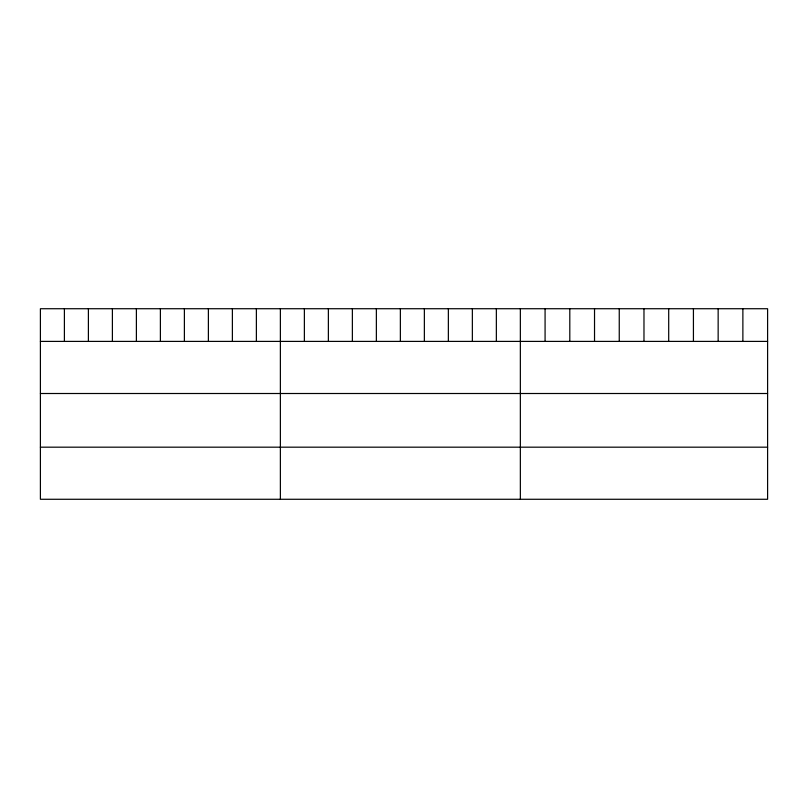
<?xml version="1.0" encoding="UTF-8"?>
<svg xmlns="http://www.w3.org/2000/svg" width="808" height="808" viewBox="0 0 808 808"><rect width="100%" height="100%" fill="white"/><g stroke="black" fill="none" stroke-linecap="round" stroke-linejoin="round"><path stroke-width="1.21" d="M767.6 341.4L767.6 499.273L40.4 499.273L40.4 308.727L767.6 308.727L767.6 341.4L40.4 341.4M40.4 393.506L767.6 393.506M40.4 447.178L767.6 447.178M742.875 308.727L742.875 341.4M718.15 308.727L718.15 341.4M693.426 308.727L693.426 341.4M668.701 308.727L668.701 341.4M643.976 308.727L643.976 341.4M619.251 308.727L619.251 341.4M594.526 308.727L594.526 341.4M569.802 308.727L569.802 341.4M545.077 308.727L545.077 341.4M520.352 308.727L520.352 499.273M496.354 308.727L496.354 341.4M472.357 308.727L472.357 341.4M448.359 308.727L448.359 341.4M424.362 308.727L424.362 341.4M400.364 308.727L400.364 341.4M376.366 308.727L376.366 341.4M352.369 308.727L352.369 341.4M328.371 308.727L328.371 341.4M304.374 308.727L304.374 341.4M280.376 308.727L280.376 499.273M256.378 308.727L256.378 341.4M232.381 308.727L232.381 341.4M208.383 308.727L208.383 341.4M184.386 308.727L184.386 341.4M160.388 308.727L160.388 341.4M136.39 308.727L136.39 341.4M112.393 308.727L112.393 341.4M88.395 308.727L88.395 341.4M64.398 308.727L64.398 341.4"/></g></svg>
